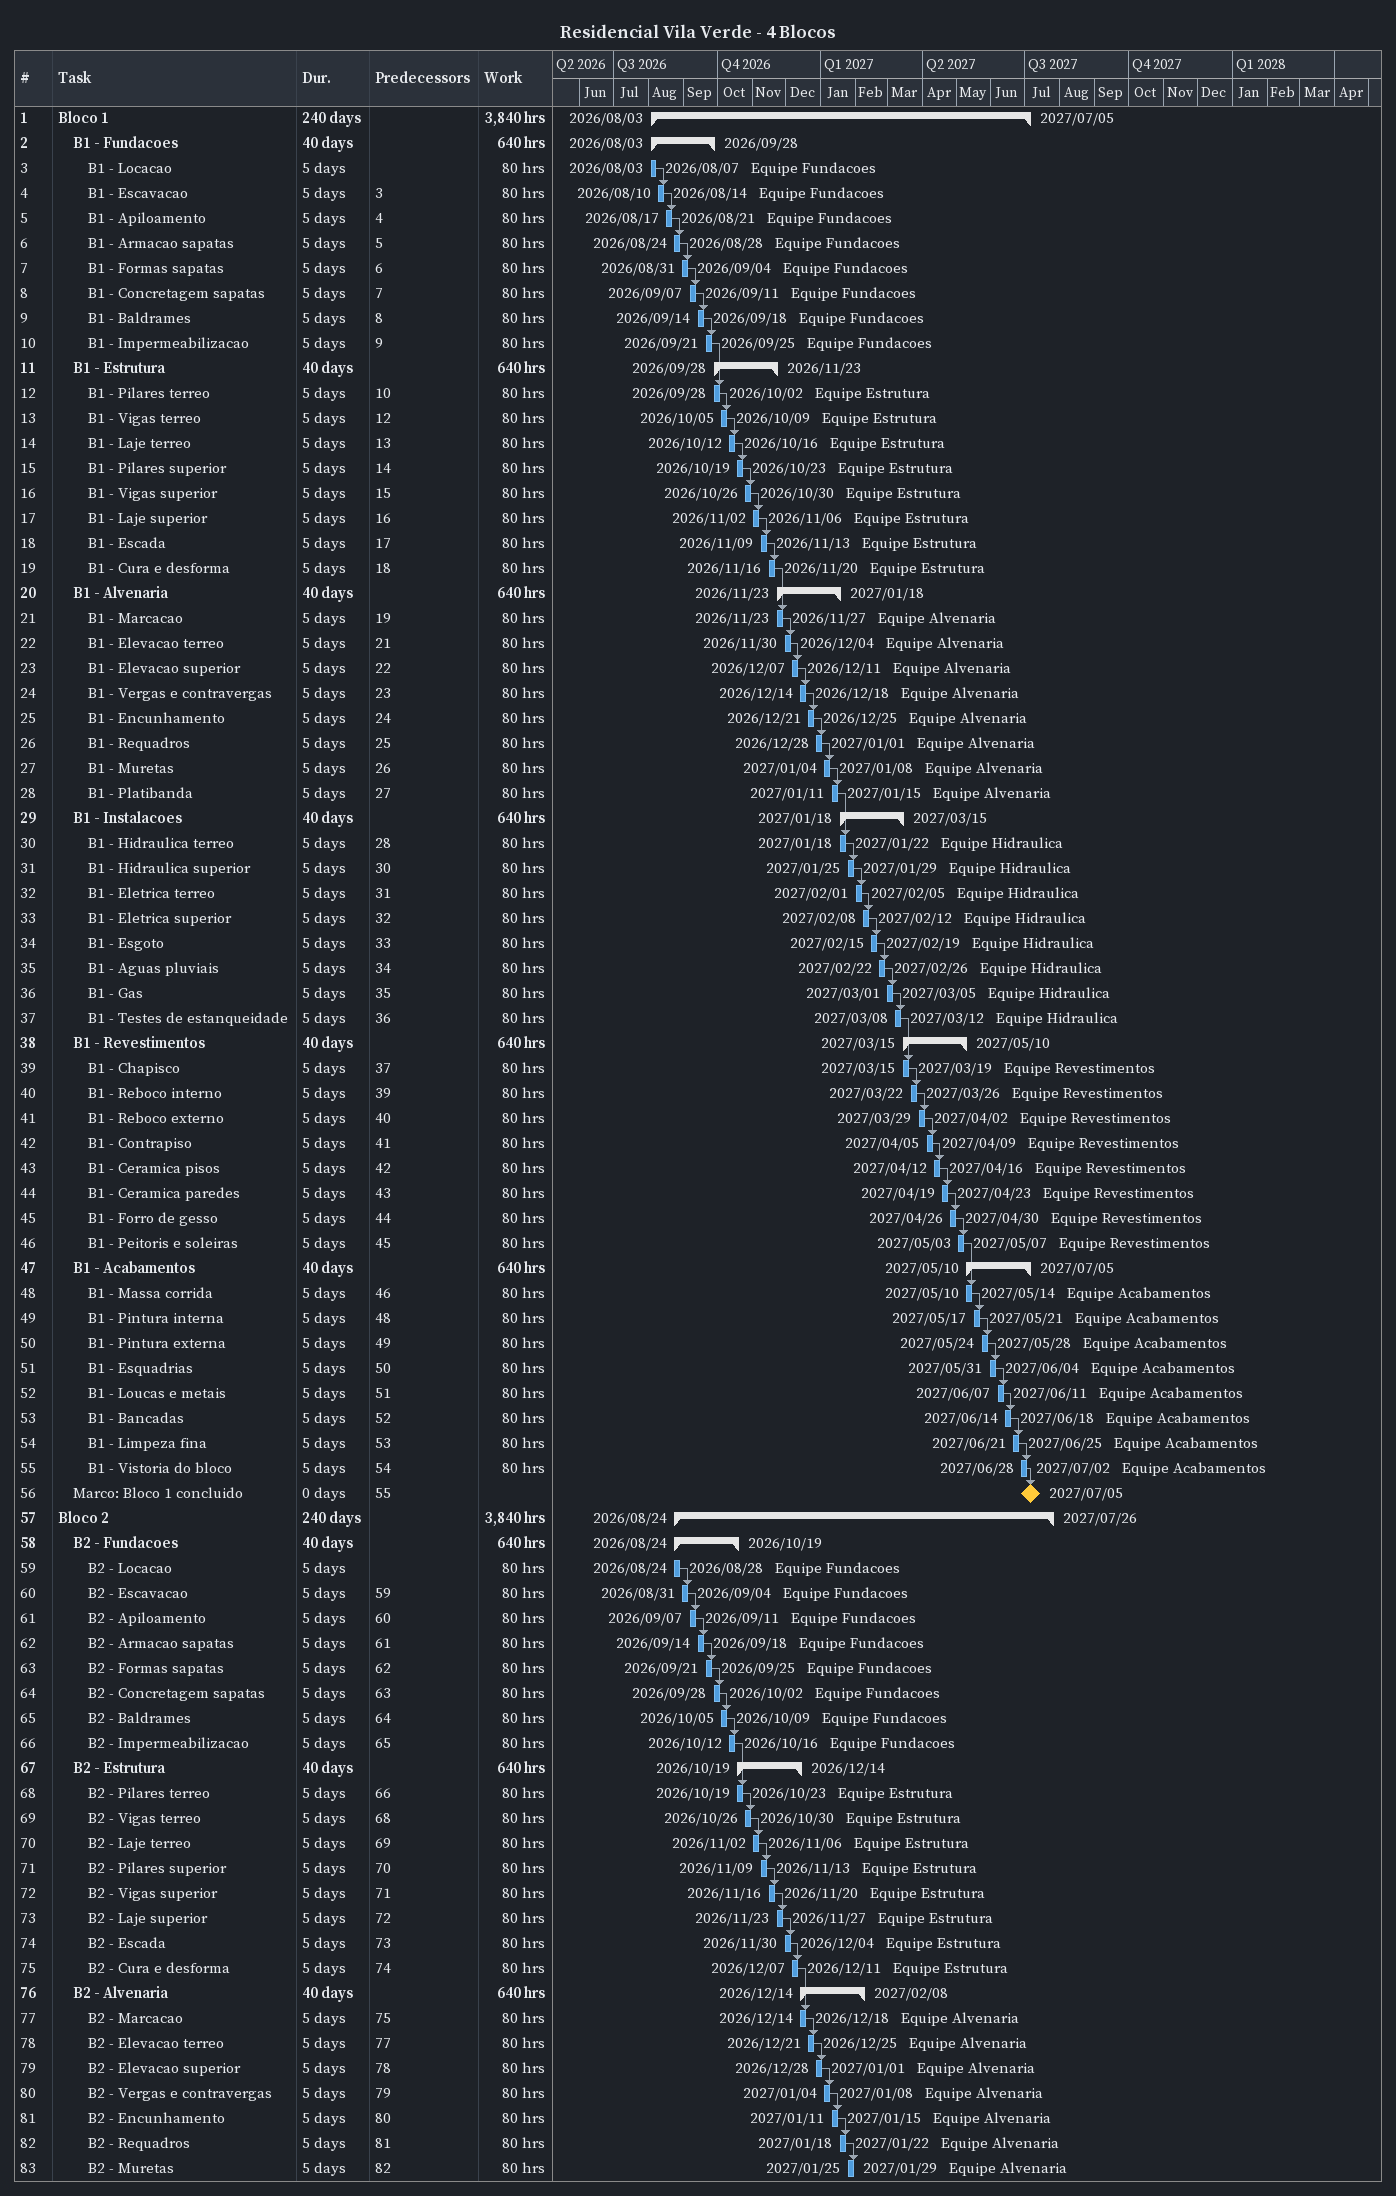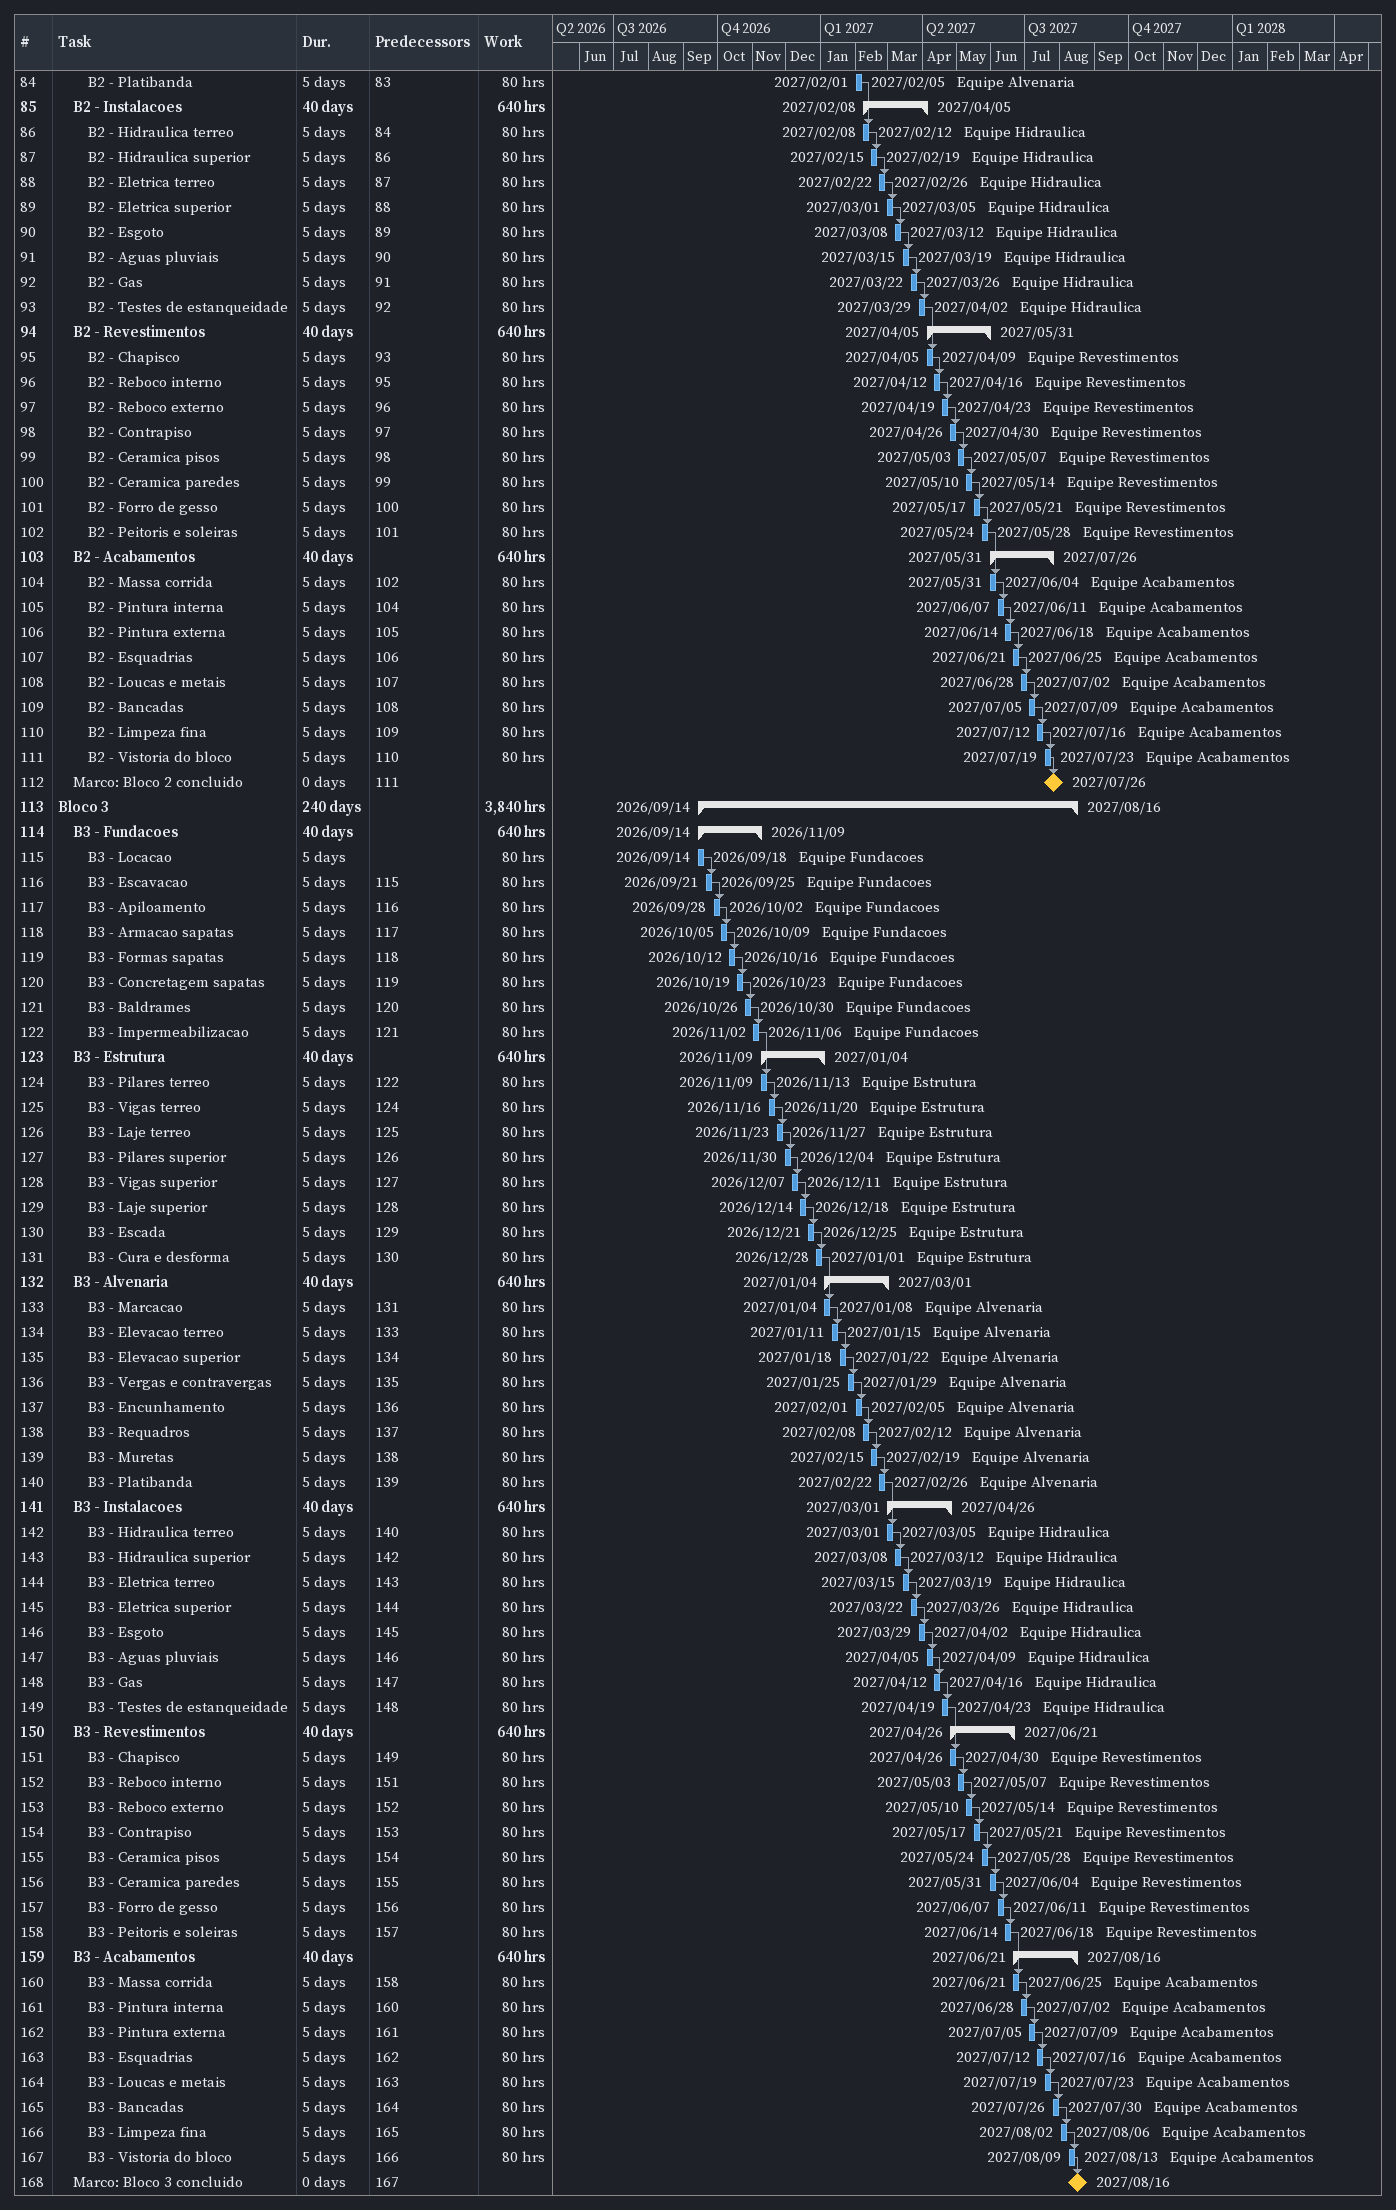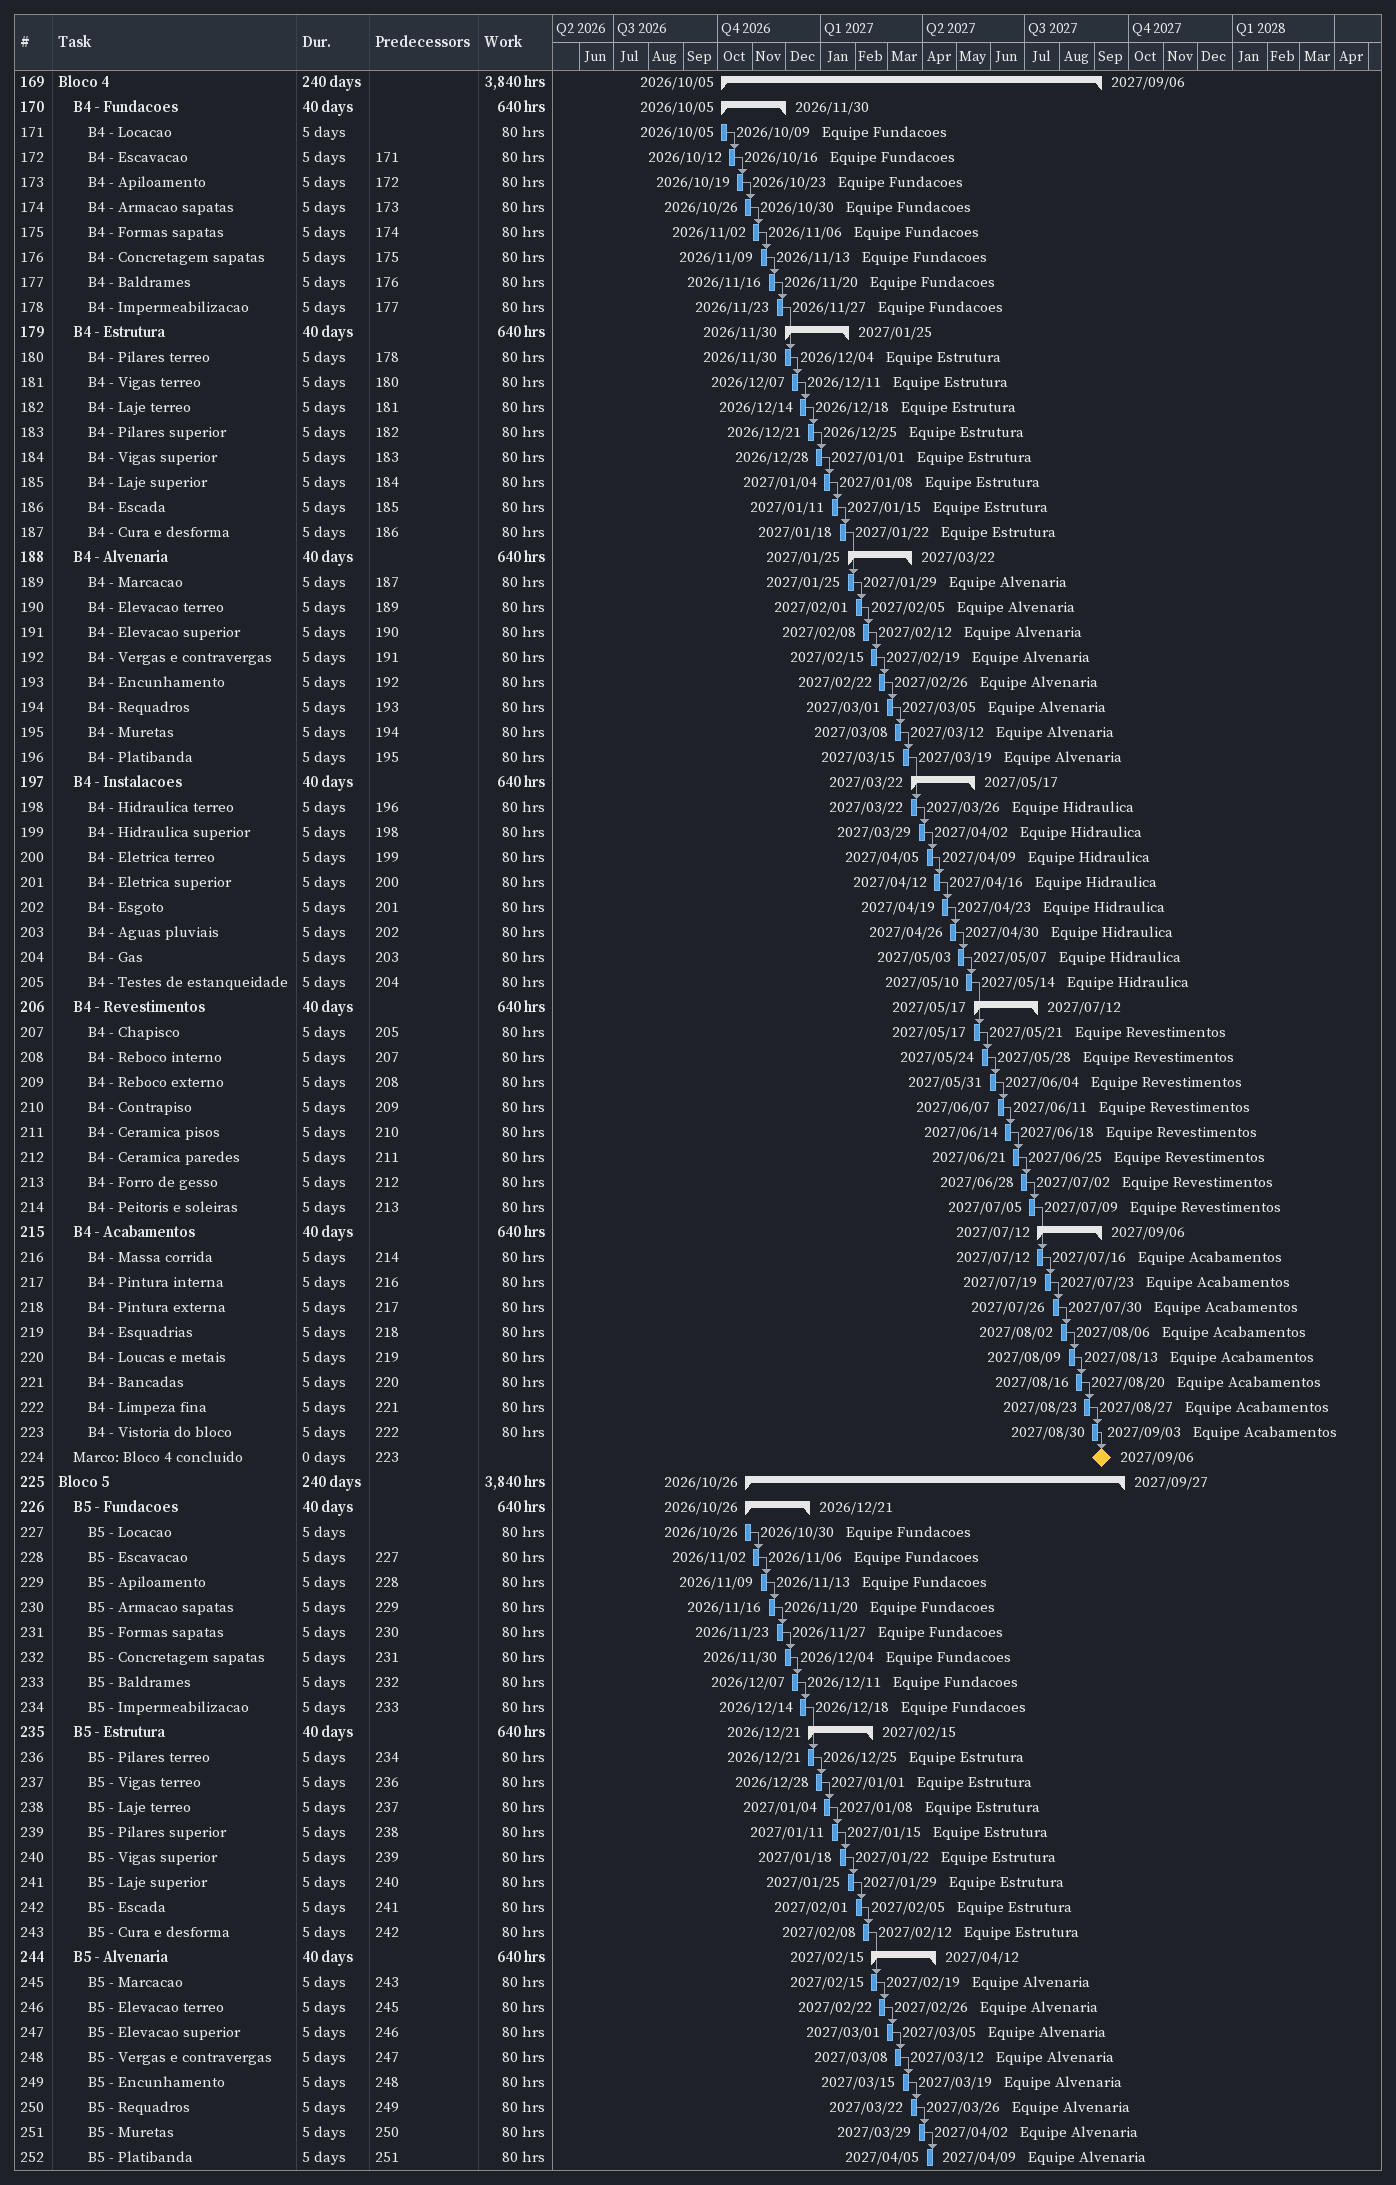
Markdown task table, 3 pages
Residencial Vila Verde - 4 Blocos

| ID | Level | Task | Duration | Start | Finish | Predecessors | Resources | Work (h) |
|---|---|---|---|---|---|---|---|---|
| 1 | 1 | **Bloco 1** | 240d | 2026-08-03 | 2027-07-05 |  |  | 3840 |
| 2 | 2 | **B1 - Fundacoes** | 40d | 2026-08-03 | 2026-09-28 |  |  | 640 |
| 3 | 3 | B1 - Locacao | 5d | 2026-08-03 | 2026-08-07 |  | Equipe Fundacoes | 80 |
| 4 | 3 | B1 - Escavacao | 5d | 2026-08-10 | 2026-08-14 | 3 | Equipe Fundacoes | 80 |
| 5 | 3 | B1 - Apiloamento | 5d | 2026-08-17 | 2026-08-21 | 4 | Equipe Fundacoes | 80 |
| 6 | 3 | B1 - Armacao sapatas | 5d | 2026-08-24 | 2026-08-28 | 5 | Equipe Fundacoes | 80 |
| 7 | 3 | B1 - Formas sapatas | 5d | 2026-08-31 | 2026-09-04 | 6 | Equipe Fundacoes | 80 |
| 8 | 3 | B1 - Concretagem sapatas | 5d | 2026-09-07 | 2026-09-11 | 7 | Equipe Fundacoes | 80 |
| 9 | 3 | B1 - Baldrames | 5d | 2026-09-14 | 2026-09-18 | 8 | Equipe Fundacoes | 80 |
| 10 | 3 | B1 - Impermeabilizacao | 5d | 2026-09-21 | 2026-09-25 | 9 | Equipe Fundacoes | 80 |
| 11 | 2 | **B1 - Estrutura** | 40d | 2026-09-28 | 2026-11-23 |  |  | 640 |
| 12 | 3 | B1 - Pilares terreo | 5d | 2026-09-28 | 2026-10-02 | 10 | Equipe Estrutura | 80 |
| 13 | 3 | B1 - Vigas terreo | 5d | 2026-10-05 | 2026-10-09 | 12 | Equipe Estrutura | 80 |
| 14 | 3 | B1 - Laje terreo | 5d | 2026-10-12 | 2026-10-16 | 13 | Equipe Estrutura | 80 |
| 15 | 3 | B1 - Pilares superior | 5d | 2026-10-19 | 2026-10-23 | 14 | Equipe Estrutura | 80 |
| 16 | 3 | B1 - Vigas superior | 5d | 2026-10-26 | 2026-10-30 | 15 | Equipe Estrutura | 80 |
| 17 | 3 | B1 - Laje superior | 5d | 2026-11-02 | 2026-11-06 | 16 | Equipe Estrutura | 80 |
| 18 | 3 | B1 - Escada | 5d | 2026-11-09 | 2026-11-13 | 17 | Equipe Estrutura | 80 |
| 19 | 3 | B1 - Cura e desforma | 5d | 2026-11-16 | 2026-11-20 | 18 | Equipe Estrutura | 80 |
| 20 | 2 | **B1 - Alvenaria** | 40d | 2026-11-23 | 2027-01-18 |  |  | 640 |
| 21 | 3 | B1 - Marcacao | 5d | 2026-11-23 | 2026-11-27 | 19 | Equipe Alvenaria | 80 |
| 22 | 3 | B1 - Elevacao terreo | 5d | 2026-11-30 | 2026-12-04 | 21 | Equipe Alvenaria | 80 |
| 23 | 3 | B1 - Elevacao superior | 5d | 2026-12-07 | 2026-12-11 | 22 | Equipe Alvenaria | 80 |
| 24 | 3 | B1 - Vergas e contravergas | 5d | 2026-12-14 | 2026-12-18 | 23 | Equipe Alvenaria | 80 |
| 25 | 3 | B1 - Encunhamento | 5d | 2026-12-21 | 2026-12-25 | 24 | Equipe Alvenaria | 80 |
| 26 | 3 | B1 - Requadros | 5d | 2026-12-28 | 2027-01-01 | 25 | Equipe Alvenaria | 80 |
| 27 | 3 | B1 - Muretas | 5d | 2027-01-04 | 2027-01-08 | 26 | Equipe Alvenaria | 80 |
| 28 | 3 | B1 - Platibanda | 5d | 2027-01-11 | 2027-01-15 | 27 | Equipe Alvenaria | 80 |
| 29 | 2 | **B1 - Instalacoes** | 40d | 2027-01-18 | 2027-03-15 |  |  | 640 |
| 30 | 3 | B1 - Hidraulica terreo | 5d | 2027-01-18 | 2027-01-22 | 28 | Equipe Hidraulica | 80 |
| 31 | 3 | B1 - Hidraulica superior | 5d | 2027-01-25 | 2027-01-29 | 30 | Equipe Hidraulica | 80 |
| 32 | 3 | B1 - Eletrica terreo | 5d | 2027-02-01 | 2027-02-05 | 31 | Equipe Hidraulica | 80 |
| 33 | 3 | B1 - Eletrica superior | 5d | 2027-02-08 | 2027-02-12 | 32 | Equipe Hidraulica | 80 |
| 34 | 3 | B1 - Esgoto | 5d | 2027-02-15 | 2027-02-19 | 33 | Equipe Hidraulica | 80 |
| 35 | 3 | B1 - Aguas pluviais | 5d | 2027-02-22 | 2027-02-26 | 34 | Equipe Hidraulica | 80 |
| 36 | 3 | B1 - Gas | 5d | 2027-03-01 | 2027-03-05 | 35 | Equipe Hidraulica | 80 |
| 37 | 3 | B1 - Testes de estanqueidade | 5d | 2027-03-08 | 2027-03-12 | 36 | Equipe Hidraulica | 80 |
| 38 | 2 | **B1 - Revestimentos** | 40d | 2027-03-15 | 2027-05-10 |  |  | 640 |
| 39 | 3 | B1 - Chapisco | 5d | 2027-03-15 | 2027-03-19 | 37 | Equipe Revestimentos | 80 |
| 40 | 3 | B1 - Reboco interno | 5d | 2027-03-22 | 2027-03-26 | 39 | Equipe Revestimentos | 80 |
| 41 | 3 | B1 - Reboco externo | 5d | 2027-03-29 | 2027-04-02 | 40 | Equipe Revestimentos | 80 |
| 42 | 3 | B1 - Contrapiso | 5d | 2027-04-05 | 2027-04-09 | 41 | Equipe Revestimentos | 80 |
| 43 | 3 | B1 - Ceramica pisos | 5d | 2027-04-12 | 2027-04-16 | 42 | Equipe Revestimentos | 80 |
| 44 | 3 | B1 - Ceramica paredes | 5d | 2027-04-19 | 2027-04-23 | 43 | Equipe Revestimentos | 80 |
| 45 | 3 | B1 - Forro de gesso | 5d | 2027-04-26 | 2027-04-30 | 44 | Equipe Revestimentos | 80 |
| 46 | 3 | B1 - Peitoris e soleiras | 5d | 2027-05-03 | 2027-05-07 | 45 | Equipe Revestimentos | 80 |
| 47 | 2 | **B1 - Acabamentos** | 40d | 2027-05-10 | 2027-07-05 |  |  | 640 |
| 48 | 3 | B1 - Massa corrida | 5d | 2027-05-10 | 2027-05-14 | 46 | Equipe Acabamentos | 80 |
| 49 | 3 | B1 - Pintura interna | 5d | 2027-05-17 | 2027-05-21 | 48 | Equipe Acabamentos | 80 |
| 50 | 3 | B1 - Pintura externa | 5d | 2027-05-24 | 2027-05-28 | 49 | Equipe Acabamentos | 80 |
| 51 | 3 | B1 - Esquadrias | 5d | 2027-05-31 | 2027-06-04 | 50 | Equipe Acabamentos | 80 |
| 52 | 3 | B1 - Loucas e metais | 5d | 2027-06-07 | 2027-06-11 | 51 | Equipe Acabamentos | 80 |
| 53 | 3 | B1 - Bancadas | 5d | 2027-06-14 | 2027-06-18 | 52 | Equipe Acabamentos | 80 |
| 54 | 3 | B1 - Limpeza fina | 5d | 2027-06-21 | 2027-06-25 | 53 | Equipe Acabamentos | 80 |
| 55 | 3 | B1 - Vistoria do bloco | 5d | 2027-06-28 | 2027-07-02 | 54 | Equipe Acabamentos | 80 |
| 56 | 2 | Marco: Bloco 1 concluido | 0d | 2027-07-05 | 2027-07-05 | 55 |  |  |
| 57 | 1 | **Bloco 2** | 240d | 2026-08-24 | 2027-07-26 |  |  | 3840 |
| 58 | 2 | **B2 - Fundacoes** | 40d | 2026-08-24 | 2026-10-19 |  |  | 640 |
| 59 | 3 | B2 - Locacao | 5d | 2026-08-24 | 2026-08-28 |  | Equipe Fundacoes | 80 |
| 60 | 3 | B2 - Escavacao | 5d | 2026-08-31 | 2026-09-04 | 59 | Equipe Fundacoes | 80 |
| 61 | 3 | B2 - Apiloamento | 5d | 2026-09-07 | 2026-09-11 | 60 | Equipe Fundacoes | 80 |
| 62 | 3 | B2 - Armacao sapatas | 5d | 2026-09-14 | 2026-09-18 | 61 | Equipe Fundacoes | 80 |
| 63 | 3 | B2 - Formas sapatas | 5d | 2026-09-21 | 2026-09-25 | 62 | Equipe Fundacoes | 80 |
| 64 | 3 | B2 - Concretagem sapatas | 5d | 2026-09-28 | 2026-10-02 | 63 | Equipe Fundacoes | 80 |
| 65 | 3 | B2 - Baldrames | 5d | 2026-10-05 | 2026-10-09 | 64 | Equipe Fundacoes | 80 |
| 66 | 3 | B2 - Impermeabilizacao | 5d | 2026-10-12 | 2026-10-16 | 65 | Equipe Fundacoes | 80 |
| 67 | 2 | **B2 - Estrutura** | 40d | 2026-10-19 | 2026-12-14 |  |  | 640 |
| 68 | 3 | B2 - Pilares terreo | 5d | 2026-10-19 | 2026-10-23 | 66 | Equipe Estrutura | 80 |
| 69 | 3 | B2 - Vigas terreo | 5d | 2026-10-26 | 2026-10-30 | 68 | Equipe Estrutura | 80 |
| 70 | 3 | B2 - Laje terreo | 5d | 2026-11-02 | 2026-11-06 | 69 | Equipe Estrutura | 80 |
| 71 | 3 | B2 - Pilares superior | 5d | 2026-11-09 | 2026-11-13 | 70 | Equipe Estrutura | 80 |
| 72 | 3 | B2 - Vigas superior | 5d | 2026-11-16 | 2026-11-20 | 71 | Equipe Estrutura | 80 |
| 73 | 3 | B2 - Laje superior | 5d | 2026-11-23 | 2026-11-27 | 72 | Equipe Estrutura | 80 |
| 74 | 3 | B2 - Escada | 5d | 2026-11-30 | 2026-12-04 | 73 | Equipe Estrutura | 80 |
| 75 | 3 | B2 - Cura e desforma | 5d | 2026-12-07 | 2026-12-11 | 74 | Equipe Estrutura | 80 |
| 76 | 2 | **B2 - Alvenaria** | 40d | 2026-12-14 | 2027-02-08 |  |  | 640 |
| 77 | 3 | B2 - Marcacao | 5d | 2026-12-14 | 2026-12-18 | 75 | Equipe Alvenaria | 80 |
| 78 | 3 | B2 - Elevacao terreo | 5d | 2026-12-21 | 2026-12-25 | 77 | Equipe Alvenaria | 80 |
| 79 | 3 | B2 - Elevacao superior | 5d | 2026-12-28 | 2027-01-01 | 78 | Equipe Alvenaria | 80 |
| 80 | 3 | B2 - Vergas e contravergas | 5d | 2027-01-04 | 2027-01-08 | 79 | Equipe Alvenaria | 80 |
| 81 | 3 | B2 - Encunhamento | 5d | 2027-01-11 | 2027-01-15 | 80 | Equipe Alvenaria | 80 |
| 82 | 3 | B2 - Requadros | 5d | 2027-01-18 | 2027-01-22 | 81 | Equipe Alvenaria | 80 |
| 83 | 3 | B2 - Muretas | 5d | 2027-01-25 | 2027-01-29 | 82 | Equipe Alvenaria | 80 |
| 84 | 3 | B2 - Platibanda | 5d | 2027-02-01 | 2027-02-05 | 83 | Equipe Alvenaria | 80 |
| 85 | 2 | **B2 - Instalacoes** | 40d | 2027-02-08 | 2027-04-05 |  |  | 640 |
| 86 | 3 | B2 - Hidraulica terreo | 5d | 2027-02-08 | 2027-02-12 | 84 | Equipe Hidraulica | 80 |
| 87 | 3 | B2 - Hidraulica superior | 5d | 2027-02-15 | 2027-02-19 | 86 | Equipe Hidraulica | 80 |
| 88 | 3 | B2 - Eletrica terreo | 5d | 2027-02-22 | 2027-02-26 | 87 | Equipe Hidraulica | 80 |
| 89 | 3 | B2 - Eletrica superior | 5d | 2027-03-01 | 2027-03-05 | 88 | Equipe Hidraulica | 80 |
| 90 | 3 | B2 - Esgoto | 5d | 2027-03-08 | 2027-03-12 | 89 | Equipe Hidraulica | 80 |
| 91 | 3 | B2 - Aguas pluviais | 5d | 2027-03-15 | 2027-03-19 | 90 | Equipe Hidraulica | 80 |
| 92 | 3 | B2 - Gas | 5d | 2027-03-22 | 2027-03-26 | 91 | Equipe Hidraulica | 80 |
| 93 | 3 | B2 - Testes de estanqueidade | 5d | 2027-03-29 | 2027-04-02 | 92 | Equipe Hidraulica | 80 |
| 94 | 2 | **B2 - Revestimentos** | 40d | 2027-04-05 | 2027-05-31 |  |  | 640 |
| 95 | 3 | B2 - Chapisco | 5d | 2027-04-05 | 2027-04-09 | 93 | Equipe Revestimentos | 80 |
| 96 | 3 | B2 - Reboco interno | 5d | 2027-04-12 | 2027-04-16 | 95 | Equipe Revestimentos | 80 |
| 97 | 3 | B2 - Reboco externo | 5d | 2027-04-19 | 2027-04-23 | 96 | Equipe Revestimentos | 80 |
| 98 | 3 | B2 - Contrapiso | 5d | 2027-04-26 | 2027-04-30 | 97 | Equipe Revestimentos | 80 |
| 99 | 3 | B2 - Ceramica pisos | 5d | 2027-05-03 | 2027-05-07 | 98 | Equipe Revestimentos | 80 |
| 100 | 3 | B2 - Ceramica paredes | 5d | 2027-05-10 | 2027-05-14 | 99 | Equipe Revestimentos | 80 |
| 101 | 3 | B2 - Forro de gesso | 5d | 2027-05-17 | 2027-05-21 | 100 | Equipe Revestimentos | 80 |
| 102 | 3 | B2 - Peitoris e soleiras | 5d | 2027-05-24 | 2027-05-28 | 101 | Equipe Revestimentos | 80 |
| 103 | 2 | **B2 - Acabamentos** | 40d | 2027-05-31 | 2027-07-26 |  |  | 640 |
| 104 | 3 | B2 - Massa corrida | 5d | 2027-05-31 | 2027-06-04 | 102 | Equipe Acabamentos | 80 |
| 105 | 3 | B2 - Pintura interna | 5d | 2027-06-07 | 2027-06-11 | 104 | Equipe Acabamentos | 80 |
| 106 | 3 | B2 - Pintura externa | 5d | 2027-06-14 | 2027-06-18 | 105 | Equipe Acabamentos | 80 |
| 107 | 3 | B2 - Esquadrias | 5d | 2027-06-21 | 2027-06-25 | 106 | Equipe Acabamentos | 80 |
| 108 | 3 | B2 - Loucas e metais | 5d | 2027-06-28 | 2027-07-02 | 107 | Equipe Acabamentos | 80 |
| 109 | 3 | B2 - Bancadas | 5d | 2027-07-05 | 2027-07-09 | 108 | Equipe Acabamentos | 80 |
| 110 | 3 | B2 - Limpeza fina | 5d | 2027-07-12 | 2027-07-16 | 109 | Equipe Acabamentos | 80 |
| 111 | 3 | B2 - Vistoria do bloco | 5d | 2027-07-19 | 2027-07-23 | 110 | Equipe Acabamentos | 80 |
| 112 | 2 | Marco: Bloco 2 concluido | 0d | 2027-07-26 | 2027-07-26 | 111 |  |  |
| 113 | 1 | **Bloco 3** | 240d | 2026-09-14 | 2027-08-16 |  |  | 3840 |
| 114 | 2 | **B3 - Fundacoes** | 40d | 2026-09-14 | 2026-11-09 |  |  | 640 |
| 115 | 3 | B3 - Locacao | 5d | 2026-09-14 | 2026-09-18 |  | Equipe Fundacoes | 80 |
| 116 | 3 | B3 - Escavacao | 5d | 2026-09-21 | 2026-09-25 | 115 | Equipe Fundacoes | 80 |
| 117 | 3 | B3 - Apiloamento | 5d | 2026-09-28 | 2026-10-02 | 116 | Equipe Fundacoes | 80 |
| 118 | 3 | B3 - Armacao sapatas | 5d | 2026-10-05 | 2026-10-09 | 117 | Equipe Fundacoes | 80 |
| 119 | 3 | B3 - Formas sapatas | 5d | 2026-10-12 | 2026-10-16 | 118 | Equipe Fundacoes | 80 |
| 120 | 3 | B3 - Concretagem sapatas | 5d | 2026-10-19 | 2026-10-23 | 119 | Equipe Fundacoes | 80 |
| 121 | 3 | B3 - Baldrames | 5d | 2026-10-26 | 2026-10-30 | 120 | Equipe Fundacoes | 80 |
| 122 | 3 | B3 - Impermeabilizacao | 5d | 2026-11-02 | 2026-11-06 | 121 | Equipe Fundacoes | 80 |
| 123 | 2 | **B3 - Estrutura** | 40d | 2026-11-09 | 2027-01-04 |  |  | 640 |
| 124 | 3 | B3 - Pilares terreo | 5d | 2026-11-09 | 2026-11-13 | 122 | Equipe Estrutura | 80 |
| 125 | 3 | B3 - Vigas terreo | 5d | 2026-11-16 | 2026-11-20 | 124 | Equipe Estrutura | 80 |
| 126 | 3 | B3 - Laje terreo | 5d | 2026-11-23 | 2026-11-27 | 125 | Equipe Estrutura | 80 |
| 127 | 3 | B3 - Pilares superior | 5d | 2026-11-30 | 2026-12-04 | 126 | Equipe Estrutura | 80 |
| 128 | 3 | B3 - Vigas superior | 5d | 2026-12-07 | 2026-12-11 | 127 | Equipe Estrutura | 80 |
| 129 | 3 | B3 - Laje superior | 5d | 2026-12-14 | 2026-12-18 | 128 | Equipe Estrutura | 80 |
| 130 | 3 | B3 - Escada | 5d | 2026-12-21 | 2026-12-25 | 129 | Equipe Estrutura | 80 |
| 131 | 3 | B3 - Cura e desforma | 5d | 2026-12-28 | 2027-01-01 | 130 | Equipe Estrutura | 80 |
| 132 | 2 | **B3 - Alvenaria** | 40d | 2027-01-04 | 2027-03-01 |  |  | 640 |
| 133 | 3 | B3 - Marcacao | 5d | 2027-01-04 | 2027-01-08 | 131 | Equipe Alvenaria | 80 |
| 134 | 3 | B3 - Elevacao terreo | 5d | 2027-01-11 | 2027-01-15 | 133 | Equipe Alvenaria | 80 |
| 135 | 3 | B3 - Elevacao superior | 5d | 2027-01-18 | 2027-01-22 | 134 | Equipe Alvenaria | 80 |
| 136 | 3 | B3 - Vergas e contravergas | 5d | 2027-01-25 | 2027-01-29 | 135 | Equipe Alvenaria | 80 |
| 137 | 3 | B3 - Encunhamento | 5d | 2027-02-01 | 2027-02-05 | 136 | Equipe Alvenaria | 80 |
| 138 | 3 | B3 - Requadros | 5d | 2027-02-08 | 2027-02-12 | 137 | Equipe Alvenaria | 80 |
| 139 | 3 | B3 - Muretas | 5d | 2027-02-15 | 2027-02-19 | 138 | Equipe Alvenaria | 80 |
| 140 | 3 | B3 - Platibanda | 5d | 2027-02-22 | 2027-02-26 | 139 | Equipe Alvenaria | 80 |
| 141 | 2 | **B3 - Instalacoes** | 40d | 2027-03-01 | 2027-04-26 |  |  | 640 |
| 142 | 3 | B3 - Hidraulica terreo | 5d | 2027-03-01 | 2027-03-05 | 140 | Equipe Hidraulica | 80 |
| 143 | 3 | B3 - Hidraulica superior | 5d | 2027-03-08 | 2027-03-12 | 142 | Equipe Hidraulica | 80 |
| 144 | 3 | B3 - Eletrica terreo | 5d | 2027-03-15 | 2027-03-19 | 143 | Equipe Hidraulica | 80 |
| 145 | 3 | B3 - Eletrica superior | 5d | 2027-03-22 | 2027-03-26 | 144 | Equipe Hidraulica | 80 |
| 146 | 3 | B3 - Esgoto | 5d | 2027-03-29 | 2027-04-02 | 145 | Equipe Hidraulica | 80 |
| 147 | 3 | B3 - Aguas pluviais | 5d | 2027-04-05 | 2027-04-09 | 146 | Equipe Hidraulica | 80 |
| 148 | 3 | B3 - Gas | 5d | 2027-04-12 | 2027-04-16 | 147 | Equipe Hidraulica | 80 |
| 149 | 3 | B3 - Testes de estanqueidade | 5d | 2027-04-19 | 2027-04-23 | 148 | Equipe Hidraulica | 80 |
| 150 | 2 | **B3 - Revestimentos** | 40d | 2027-04-26 | 2027-06-21 |  |  | 640 |
| 151 | 3 | B3 - Chapisco | 5d | 2027-04-26 | 2027-04-30 | 149 | Equipe Revestimentos | 80 |
| 152 | 3 | B3 - Reboco interno | 5d | 2027-05-03 | 2027-05-07 | 151 | Equipe Revestimentos | 80 |
| 153 | 3 | B3 - Reboco externo | 5d | 2027-05-10 | 2027-05-14 | 152 | Equipe Revestimentos | 80 |
| 154 | 3 | B3 - Contrapiso | 5d | 2027-05-17 | 2027-05-21 | 153 | Equipe Revestimentos | 80 |
| 155 | 3 | B3 - Ceramica pisos | 5d | 2027-05-24 | 2027-05-28 | 154 | Equipe Revestimentos | 80 |
| 156 | 3 | B3 - Ceramica paredes | 5d | 2027-05-31 | 2027-06-04 | 155 | Equipe Revestimentos | 80 |
| 157 | 3 | B3 - Forro de gesso | 5d | 2027-06-07 | 2027-06-11 | 156 | Equipe Revestimentos | 80 |
| 158 | 3 | B3 - Peitoris e soleiras | 5d | 2027-06-14 | 2027-06-18 | 157 | Equipe Revestimentos | 80 |
| 159 | 2 | **B3 - Acabamentos** | 40d | 2027-06-21 | 2027-08-16 |  |  | 640 |
| 160 | 3 | B3 - Massa corrida | 5d | 2027-06-21 | 2027-06-25 | 158 | Equipe Acabamentos | 80 |
| 161 | 3 | B3 - Pintura interna | 5d | 2027-06-28 | 2027-07-02 | 160 | Equipe Acabamentos | 80 |
| 162 | 3 | B3 - Pintura externa | 5d | 2027-07-05 | 2027-07-09 | 161 | Equipe Acabamentos | 80 |
| 163 | 3 | B3 - Esquadrias | 5d | 2027-07-12 | 2027-07-16 | 162 | Equipe Acabamentos | 80 |
| 164 | 3 | B3 - Loucas e metais | 5d | 2027-07-19 | 2027-07-23 | 163 | Equipe Acabamentos | 80 |
| 165 | 3 | B3 - Bancadas | 5d | 2027-07-26 | 2027-07-30 | 164 | Equipe Acabamentos | 80 |
| 166 | 3 | B3 - Limpeza fina | 5d | 2027-08-02 | 2027-08-06 | 165 | Equipe Acabamentos | 80 |
| 167 | 3 | B3 - Vistoria do bloco | 5d | 2027-08-09 | 2027-08-13 | 166 | Equipe Acabamentos | 80 |
| 168 | 2 | Marco: Bloco 3 concluido | 0d | 2027-08-16 | 2027-08-16 | 167 |  |  |
| 169 | 1 | **Bloco 4** | 240d | 2026-10-05 | 2027-09-06 |  |  | 3840 |
| 170 | 2 | **B4 - Fundacoes** | 40d | 2026-10-05 | 2026-11-30 |  |  | 640 |
| 171 | 3 | B4 - Locacao | 5d | 2026-10-05 | 2026-10-09 |  | Equipe Fundacoes | 80 |
| 172 | 3 | B4 - Escavacao | 5d | 2026-10-12 | 2026-10-16 | 171 | Equipe Fundacoes | 80 |
| 173 | 3 | B4 - Apiloamento | 5d | 2026-10-19 | 2026-10-23 | 172 | Equipe Fundacoes | 80 |
| 174 | 3 | B4 - Armacao sapatas | 5d | 2026-10-26 | 2026-10-30 | 173 | Equipe Fundacoes | 80 |
| 175 | 3 | B4 - Formas sapatas | 5d | 2026-11-02 | 2026-11-06 | 174 | Equipe Fundacoes | 80 |
| 176 | 3 | B4 - Concretagem sapatas | 5d | 2026-11-09 | 2026-11-13 | 175 | Equipe Fundacoes | 80 |
| 177 | 3 | B4 - Baldrames | 5d | 2026-11-16 | 2026-11-20 | 176 | Equipe Fundacoes | 80 |
| 178 | 3 | B4 - Impermeabilizacao | 5d | 2026-11-23 | 2026-11-27 | 177 | Equipe Fundacoes | 80 |
| 179 | 2 | **B4 - Estrutura** | 40d | 2026-11-30 | 2027-01-25 |  |  | 640 |
| 180 | 3 | B4 - Pilares terreo | 5d | 2026-11-30 | 2026-12-04 | 178 | Equipe Estrutura | 80 |
| 181 | 3 | B4 - Vigas terreo | 5d | 2026-12-07 | 2026-12-11 | 180 | Equipe Estrutura | 80 |
| 182 | 3 | B4 - Laje terreo | 5d | 2026-12-14 | 2026-12-18 | 181 | Equipe Estrutura | 80 |
| 183 | 3 | B4 - Pilares superior | 5d | 2026-12-21 | 2026-12-25 | 182 | Equipe Estrutura | 80 |
| 184 | 3 | B4 - Vigas superior | 5d | 2026-12-28 | 2027-01-01 | 183 | Equipe Estrutura | 80 |
| 185 | 3 | B4 - Laje superior | 5d | 2027-01-04 | 2027-01-08 | 184 | Equipe Estrutura | 80 |
| 186 | 3 | B4 - Escada | 5d | 2027-01-11 | 2027-01-15 | 185 | Equipe Estrutura | 80 |
| 187 | 3 | B4 - Cura e desforma | 5d | 2027-01-18 | 2027-01-22 | 186 | Equipe Estrutura | 80 |
| 188 | 2 | **B4 - Alvenaria** | 40d | 2027-01-25 | 2027-03-22 |  |  | 640 |
| 189 | 3 | B4 - Marcacao | 5d | 2027-01-25 | 2027-01-29 | 187 | Equipe Alvenaria | 80 |
| 190 | 3 | B4 - Elevacao terreo | 5d | 2027-02-01 | 2027-02-05 | 189 | Equipe Alvenaria | 80 |
| 191 | 3 | B4 - Elevacao superior | 5d | 2027-02-08 | 2027-02-12 | 190 | Equipe Alvenaria | 80 |
| 192 | 3 | B4 - Vergas e contravergas | 5d | 2027-02-15 | 2027-02-19 | 191 | Equipe Alvenaria | 80 |
| 193 | 3 | B4 - Encunhamento | 5d | 2027-02-22 | 2027-02-26 | 192 | Equipe Alvenaria | 80 |
| 194 | 3 | B4 - Requadros | 5d | 2027-03-01 | 2027-03-05 | 193 | Equipe Alvenaria | 80 |
| 195 | 3 | B4 - Muretas | 5d | 2027-03-08 | 2027-03-12 | 194 | Equipe Alvenaria | 80 |
| 196 | 3 | B4 - Platibanda | 5d | 2027-03-15 | 2027-03-19 | 195 | Equipe Alvenaria | 80 |
| 197 | 2 | **B4 - Instalacoes** | 40d | 2027-03-22 | 2027-05-17 |  |  | 640 |
| 198 | 3 | B4 - Hidraulica terreo | 5d | 2027-03-22 | 2027-03-26 | 196 | Equipe Hidraulica | 80 |
| 199 | 3 | B4 - Hidraulica superior | 5d | 2027-03-29 | 2027-04-02 | 198 | Equipe Hidraulica | 80 |
| 200 | 3 | B4 - Eletrica terreo | 5d | 2027-04-05 | 2027-04-09 | 199 | Equipe Hidraulica | 80 |
| 201 | 3 | B4 - Eletrica superior | 5d | 2027-04-12 | 2027-04-16 | 200 | Equipe Hidraulica | 80 |
| 202 | 3 | B4 - Esgoto | 5d | 2027-04-19 | 2027-04-23 | 201 | Equipe Hidraulica | 80 |
| 203 | 3 | B4 - Aguas pluviais | 5d | 2027-04-26 | 2027-04-30 | 202 | Equipe Hidraulica | 80 |
| 204 | 3 | B4 - Gas | 5d | 2027-05-03 | 2027-05-07 | 203 | Equipe Hidraulica | 80 |
| 205 | 3 | B4 - Testes de estanqueidade | 5d | 2027-05-10 | 2027-05-14 | 204 | Equipe Hidraulica | 80 |
| 206 | 2 | **B4 - Revestimentos** | 40d | 2027-05-17 | 2027-07-12 |  |  | 640 |
| 207 | 3 | B4 - Chapisco | 5d | 2027-05-17 | 2027-05-21 | 205 | Equipe Revestimentos | 80 |
| 208 | 3 | B4 - Reboco interno | 5d | 2027-05-24 | 2027-05-28 | 207 | Equipe Revestimentos | 80 |
| 209 | 3 | B4 - Reboco externo | 5d | 2027-05-31 | 2027-06-04 | 208 | Equipe Revestimentos | 80 |
| 210 | 3 | B4 - Contrapiso | 5d | 2027-06-07 | 2027-06-11 | 209 | Equipe Revestimentos | 80 |
| 211 | 3 | B4 - Ceramica pisos | 5d | 2027-06-14 | 2027-06-18 | 210 | Equipe Revestimentos | 80 |
| 212 | 3 | B4 - Ceramica paredes | 5d | 2027-06-21 | 2027-06-25 | 211 | Equipe Revestimentos | 80 |
| 213 | 3 | B4 - Forro de gesso | 5d | 2027-06-28 | 2027-07-02 | 212 | Equipe Revestimentos | 80 |
| 214 | 3 | B4 - Peitoris e soleiras | 5d | 2027-07-05 | 2027-07-09 | 213 | Equipe Revestimentos | 80 |
| 215 | 2 | **B4 - Acabamentos** | 40d | 2027-07-12 | 2027-09-06 |  |  | 640 |
| 216 | 3 | B4 - Massa corrida | 5d | 2027-07-12 | 2027-07-16 | 214 | Equipe Acabamentos | 80 |
| 217 | 3 | B4 - Pintura interna | 5d | 2027-07-19 | 2027-07-23 | 216 | Equipe Acabamentos | 80 |
| 218 | 3 | B4 - Pintura externa | 5d | 2027-07-26 | 2027-07-30 | 217 | Equipe Acabamentos | 80 |
| 219 | 3 | B4 - Esquadrias | 5d | 2027-08-02 | 2027-08-06 | 218 | Equipe Acabamentos | 80 |
| 220 | 3 | B4 - Loucas e metais | 5d | 2027-08-09 | 2027-08-13 | 219 | Equipe Acabamentos | 80 |
| 221 | 3 | B4 - Bancadas | 5d | 2027-08-16 | 2027-08-20 | 220 | Equipe Acabamentos | 80 |
| 222 | 3 | B4 - Limpeza fina | 5d | 2027-08-23 | 2027-08-27 | 221 | Equipe Acabamentos | 80 |
| 223 | 3 | B4 - Vistoria do bloco | 5d | 2027-08-30 | 2027-09-03 | 222 | Equipe Acabamentos | 80 |
| 224 | 2 | Marco: Bloco 4 concluido | 0d | 2027-09-06 | 2027-09-06 | 223 |  |  |
| 225 | 1 | **Bloco 5** | 240d | 2026-10-26 | 2027-09-27 |  |  | 3840 |
| 226 | 2 | **B5 - Fundacoes** | 40d | 2026-10-26 | 2026-12-21 |  |  | 640 |
| 227 | 3 | B5 - Locacao | 5d | 2026-10-26 | 2026-10-30 |  | Equipe Fundacoes | 80 |
| 228 | 3 | B5 - Escavacao | 5d | 2026-11-02 | 2026-11-06 | 227 | Equipe Fundacoes | 80 |
| 229 | 3 | B5 - Apiloamento | 5d | 2026-11-09 | 2026-11-13 | 228 | Equipe Fundacoes | 80 |
| 230 | 3 | B5 - Armacao sapatas | 5d | 2026-11-16 | 2026-11-20 | 229 | Equipe Fundacoes | 80 |
| 231 | 3 | B5 - Formas sapatas | 5d | 2026-11-23 | 2026-11-27 | 230 | Equipe Fundacoes | 80 |
| 232 | 3 | B5 - Concretagem sapatas | 5d | 2026-11-30 | 2026-12-04 | 231 | Equipe Fundacoes | 80 |
| 233 | 3 | B5 - Baldrames | 5d | 2026-12-07 | 2026-12-11 | 232 | Equipe Fundacoes | 80 |
| 234 | 3 | B5 - Impermeabilizacao | 5d | 2026-12-14 | 2026-12-18 | 233 | Equipe Fundacoes | 80 |
| 235 | 2 | **B5 - Estrutura** | 40d | 2026-12-21 | 2027-02-15 |  |  | 640 |
| 236 | 3 | B5 - Pilares terreo | 5d | 2026-12-21 | 2026-12-25 | 234 | Equipe Estrutura | 80 |
| 237 | 3 | B5 - Vigas terreo | 5d | 2026-12-28 | 2027-01-01 | 236 | Equipe Estrutura | 80 |
| 238 | 3 | B5 - Laje terreo | 5d | 2027-01-04 | 2027-01-08 | 237 | Equipe Estrutura | 80 |
| 239 | 3 | B5 - Pilares superior | 5d | 2027-01-11 | 2027-01-15 | 238 | Equipe Estrutura | 80 |
| 240 | 3 | B5 - Vigas superior | 5d | 2027-01-18 | 2027-01-22 | 239 | Equipe Estrutura | 80 |
| 241 | 3 | B5 - Laje superior | 5d | 2027-01-25 | 2027-01-29 | 240 | Equipe Estrutura | 80 |
| 242 | 3 | B5 - Escada | 5d | 2027-02-01 | 2027-02-05 | 241 | Equipe Estrutura | 80 |
| 243 | 3 | B5 - Cura e desforma | 5d | 2027-02-08 | 2027-02-12 | 242 | Equipe Estrutura | 80 |
| 244 | 2 | **B5 - Alvenaria** | 40d | 2027-02-15 | 2027-04-12 |  |  | 640 |
| 245 | 3 | B5 - Marcacao | 5d | 2027-02-15 | 2027-02-19 | 243 | Equipe Alvenaria | 80 |
| 246 | 3 | B5 - Elevacao terreo | 5d | 2027-02-22 | 2027-02-26 | 245 | Equipe Alvenaria | 80 |
| 247 | 3 | B5 - Elevacao superior | 5d | 2027-03-01 | 2027-03-05 | 246 | Equipe Alvenaria | 80 |
| 248 | 3 | B5 - Vergas e contravergas | 5d | 2027-03-08 | 2027-03-12 | 247 | Equipe Alvenaria | 80 |
| 249 | 3 | B5 - Encunhamento | 5d | 2027-03-15 | 2027-03-19 | 248 | Equipe Alvenaria | 80 |
| 250 | 3 | B5 - Requadros | 5d | 2027-03-22 | 2027-03-26 | 249 | Equipe Alvenaria | 80 |
| 251 | 3 | B5 - Muretas | 5d | 2027-03-29 | 2027-04-02 | 250 | Equipe Alvenaria | 80 |
| 252 | 3 | B5 - Platibanda | 5d | 2027-04-05 | 2027-04-09 | 251 | Equipe Alvenaria | 80 |
